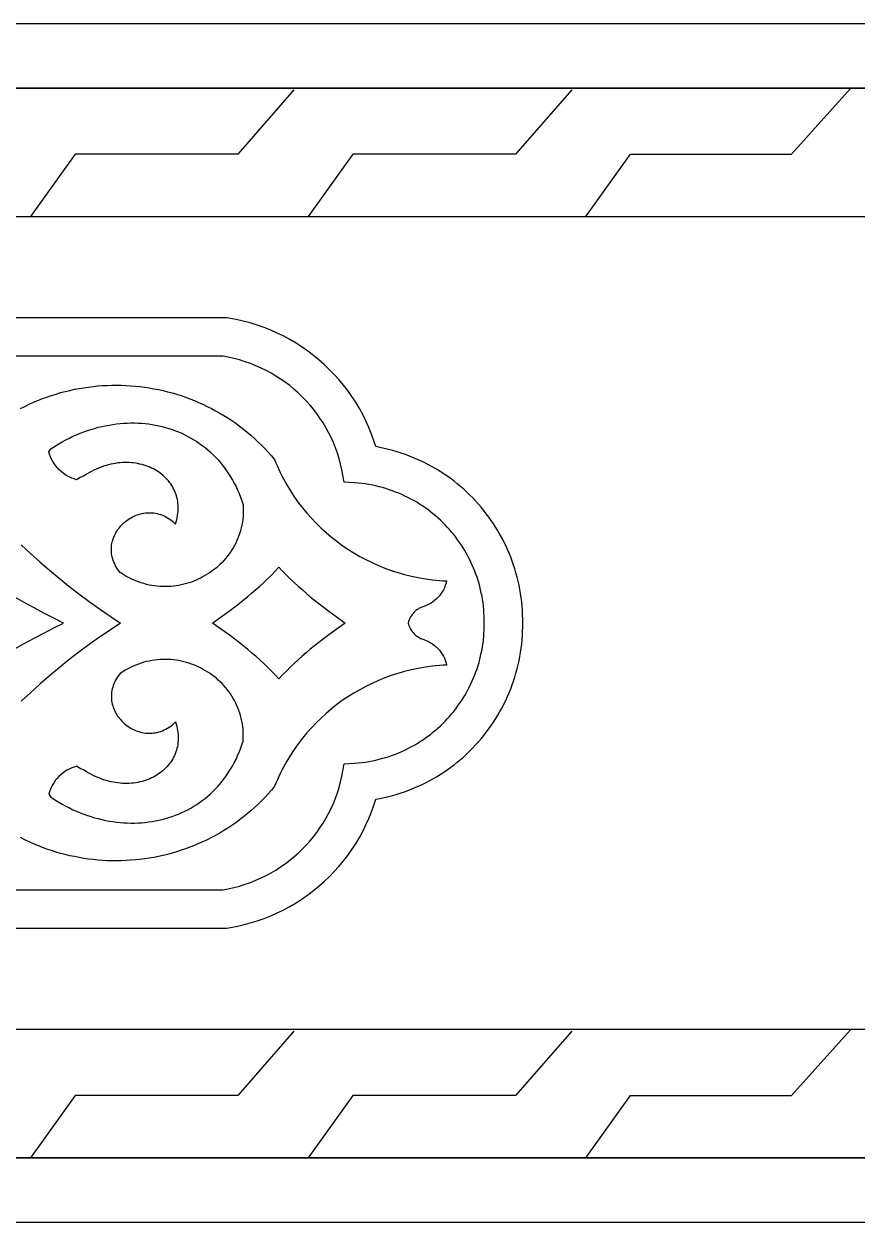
# Model space of a CAD drawing. Extents: x 2914 to 3714, y 692 to 832.
# Drawn here: x 3406 to 3503.3, y 692.2 to 832.2 of the extents above; entities that cross this region are included whole.
import ezdxf

# ---------------------------------------------------------------- set-up
doc = ezdxf.new("R2010")
doc.units = 0
doc.layers.add('LAYER_1', color=18, linetype='CONTINUOUS')

msp = doc.modelspace()

# ---------------------------------------------------------------- linework, layer by layer
at = {"layer": 'LAYER_1'}
for points in [[(2914.44, 692.21), (3714.44, 692.21), (3714.44, 832.21), (2914.44, 832.21)], [(2964.22, 699.71), (3664.22, 699.71), (3664.22, 824.71), (2964.22, 824.71)], [(3412.17, 778.95), (3411.87, 779.04), (3411.59, 779.15), (3411.31, 779.28), (3411.04, 779.42), (3410.79, 779.58), (3410.54, 779.76), (3410.31, 779.95), (3410.1, 780.15), (3409.89, 780.37), (3409.7, 780.6), (3409.53, 780.84), (3409.37, 781.1), (3409.23, 781.37), (3409.11, 781.64), (3409, 781.93), (3408.91, 782.22), (3408.99, 782.34), (3409.07, 782.45), (3409.17, 782.56), (3409.27, 782.65), (3409.68, 782.91), (3410.08, 783.16), (3410.49, 783.39), (3410.91, 783.62), (3411.32, 783.83), (3411.74, 784.03), (3412.16, 784.21), (3412.58, 784.39), (3413, 784.55), (3413.43, 784.7), (3413.85, 784.84), (3414.27, 784.96), (3414.7, 785.08), (3415.12, 785.18), (3415.55, 785.27), (3415.98, 785.35), (3416.4, 785.42), (3416.82, 785.48), (3417.25, 785.52), (3417.67, 785.56), (3418.09, 785.58), (3418.51, 785.59), (3418.93, 785.59), (3419.34, 785.57), (3419.75, 785.55), (3420.16, 785.51), (3420.57, 785.47), (3420.98, 785.41), (3421.38, 785.34), (3421.77, 785.26), (3422.17, 785.16), (3422.56, 785.06), (3422.94, 784.95), (3423.33, 784.82), (3423.7, 784.68), (3424.08, 784.54), (3424.44, 784.38), (3424.81, 784.21), (3425.16, 784.02), (3425.51, 783.83), (3425.86, 783.63), (3426.2, 783.42), (3426.53, 783.19), (3426.85, 782.96), (3427.17, 782.71), (3427.48, 782.45), (3427.79, 782.18), (3428.09, 781.91), (3428.37, 781.62), (3428.66, 781.32), (3428.93, 781.01), (3429.19, 780.69), (3429.45, 780.35), (3429.69, 780.01), (3429.93, 779.66), (3430.16, 779.3), (3430.38, 778.92), (3430.59, 778.54), (3430.79, 778.15), (3430.97, 777.74), (3431.15, 777.33), (3431.32, 776.9), (3431.47, 776.47), (3431.62, 776.02), (3431.64, 775.67), (3431.64, 775.33), (3431.63, 774.99), (3431.61, 774.65), (3431.57, 774.32), (3431.53, 773.99), (3431.47, 773.67), (3431.4, 773.35), (3431.32, 773.04), (3431.23, 772.73), (3431.12, 772.43), (3431.01, 772.14), (3430.89, 771.85), (3430.76, 771.56), (3430.61, 771.28), (3430.46, 771.01), (3430.3, 770.75), (3430.13, 770.49), (3429.95, 770.24), (3429.77, 769.99), (3429.57, 769.75), (3429.37, 769.52), (3429.16, 769.3), (3428.94, 769.08), (3428.72, 768.87), (3428.49, 768.67), (3428.25, 768.48), (3428.01, 768.29), (3427.76, 768.12), (3427.5, 767.95), (3427.24, 767.79), (3426.97, 767.63), (3426.7, 767.49), (3426.43, 767.36), (3426.15, 767.23), (3425.86, 767.11), (3425.57, 767), (3425.28, 766.91), (3424.99, 766.82), (3424.69, 766.74), (3424.39, 766.67), (3424.08, 766.61), (3423.78, 766.56), (3423.47, 766.52), (3423.16, 766.49), (3422.85, 766.47), (3422.53, 766.47), (3422.22, 766.47), (3421.9, 766.48), (3421.59, 766.51), (3421.27, 766.55), (3420.96, 766.59), (3420.64, 766.65), (3420.32, 766.72), (3420.01, 766.81), (3419.7, 766.9), (3419.39, 767.01), (3419.07, 767.13), (3418.77, 767.26), (3418.46, 767.4), (3418.16, 767.56), (3417.85, 767.73), (3417.55, 767.91), (3417.26, 768.11), (3417.1, 768.3), (3416.96, 768.5), (3416.83, 768.7), (3416.72, 768.9), (3416.62, 769.11), (3416.53, 769.31), (3416.45, 769.51), (3416.38, 769.71), (3416.33, 769.92), (3416.29, 770.12), (3416.26, 770.32), (3416.24, 770.52), (3416.23, 770.72), (3416.23, 770.92), (3416.24, 771.11), (3416.26, 771.31), (3416.29, 771.5), (3416.33, 771.69), (3416.38, 771.87), (3416.44, 772.06), (3416.51, 772.24), (3416.58, 772.42), (3416.67, 772.59), (3416.76, 772.76), (3416.86, 772.93), (3416.96, 773.09), (3417.08, 773.25), (3417.2, 773.4), (3417.32, 773.55), (3417.46, 773.69), (3417.59, 773.83), (3417.74, 773.96), (3417.89, 774.08), (3418.04, 774.2), (3418.2, 774.32), (3418.37, 774.42), (3418.53, 774.52), (3418.71, 774.62), (3418.88, 774.7), (3419.06, 774.78), (3419.24, 774.85), (3419.43, 774.91), (3419.62, 774.96), (3419.81, 775.01), (3420, 775.05), (3420.2, 775.07), (3420.39, 775.09), (3420.59, 775.1), (3420.79, 775.1), (3420.99, 775.09), (3421.19, 775.07), (3421.39, 775.04), (3421.59, 775), (3421.79, 774.94), (3421.99, 774.88), (3422.19, 774.8), (3422.38, 774.72), (3422.58, 774.62), (3422.78, 774.51), (3422.97, 774.39), (3423.16, 774.25), (3423.35, 774.1), (3423.53, 773.94), (3423.72, 773.77), (3423.8, 774.02), (3423.86, 774.27), (3423.92, 774.52), (3423.97, 774.77), (3424, 775.02), (3424.02, 775.26), (3424.03, 775.5), (3424.04, 775.73), (3424.03, 775.96), (3424.01, 776.19), (3423.98, 776.42), (3423.94, 776.64), (3423.89, 776.86), (3423.83, 777.08), (3423.76, 777.29), (3423.68, 777.49), (3423.59, 777.7), (3423.5, 777.89), (3423.39, 778.09), (3423.28, 778.27), (3423.16, 778.46), (3423.03, 778.64), (3422.89, 778.81), (3422.75, 778.98), (3422.6, 779.14), (3422.44, 779.29), (3422.27, 779.44), (3422.1, 779.59), (3421.92, 779.73), (3421.74, 779.86), (3421.54, 779.98), (3421.35, 780.1), (3421.14, 780.21), (3420.93, 780.32), (3420.72, 780.41), (3420.5, 780.5), (3420.28, 780.59), (3420.05, 780.66), (3419.81, 780.73), (3419.57, 780.79), (3419.33, 780.84), (3419.08, 780.88), (3418.83, 780.91), (3418.58, 780.94), (3418.32, 780.96), (3418.06, 780.97), (3417.8, 780.96), (3417.53, 780.95), (3417.26, 780.94), (3416.99, 780.91), (3416.72, 780.87), (3416.44, 780.82), (3416.16, 780.76), (3415.88, 780.69), (3415.6, 780.62), (3415.32, 780.53), (3415.04, 780.43), (3414.75, 780.32), (3414.47, 780.2), (3414.18, 780.06), (3413.9, 779.92), (3413.61, 779.77), (3413.33, 779.6), (3413.04, 779.42), (3412.6, 779.2)], [(3428.06, 762.21), (3429.11, 762.96), (3430.14, 763.72), (3431.15, 764.49), (3431.64, 764.89), (3432.13, 765.29), (3432.61, 765.69), (3433.09, 766.11), (3433.56, 766.53), (3434.02, 766.95), (3434.47, 767.38), (3434.92, 767.82), (3435.37, 768.27), (3435.8, 768.73), (3436.23, 768.27), (3436.68, 767.82), (3437.12, 767.38), (3437.58, 766.95), (3438.04, 766.53), (3438.51, 766.11), (3438.99, 765.69), (3439.47, 765.29), (3439.96, 764.89), (3440.45, 764.49), (3441.46, 763.72), (3442.49, 762.96), (3443.54, 762.21), (3442.49, 761.47), (3441.46, 760.71), (3440.45, 759.93), (3439.96, 759.54), (3439.47, 759.14), (3438.99, 758.73), (3438.51, 758.32), (3438.04, 757.9), (3437.58, 757.48), (3437.12, 757.04), (3436.68, 756.6), (3436.23, 756.16), (3435.8, 755.7), (3435.37, 756.16), (3434.92, 756.6), (3434.47, 757.04), (3434.02, 757.48), (3433.56, 757.9), (3433.09, 758.32), (3432.61, 758.73), (3432.13, 759.14), (3431.64, 759.54), (3431.15, 759.93), (3430.14, 760.71), (3429.11, 761.47)], [(3412.17, 745.48), (3411.87, 745.38), (3411.59, 745.28), (3411.31, 745.15), (3411.04, 745.01), (3410.79, 744.85), (3410.54, 744.67), (3410.31, 744.48), (3410.1, 744.27), (3409.89, 744.06), (3409.7, 743.83), (3409.53, 743.58), (3409.37, 743.33), (3409.23, 743.06), (3409.11, 742.79), (3409, 742.5), (3408.91, 742.21), (3408.99, 742.09), (3409.07, 741.97), (3409.17, 741.87), (3409.27, 741.77), (3409.68, 741.51), (3410.08, 741.27), (3410.49, 741.03), (3410.91, 740.81), (3411.32, 740.6), (3411.74, 740.4), (3412.16, 740.21), (3412.58, 740.04), (3413, 739.88), (3413.43, 739.73), (3413.85, 739.59), (3414.27, 739.46), (3414.7, 739.35), (3415.12, 739.24), (3415.55, 739.15), (3415.98, 739.07), (3416.4, 739), (3416.82, 738.95), (3417.25, 738.9), (3417.67, 738.87), (3418.09, 738.85), (3418.51, 738.84), (3418.93, 738.84), (3419.34, 738.85), (3419.75, 738.88), (3420.16, 738.91), (3420.57, 738.96), (3420.98, 739.02), (3421.38, 739.09), (3421.77, 739.17), (3422.17, 739.26), (3422.56, 739.37), (3422.94, 739.48), (3423.33, 739.61), (3423.7, 739.74), (3424.08, 739.89), (3424.44, 740.05), (3424.81, 740.22), (3425.16, 740.4), (3425.51, 740.59), (3425.86, 740.8), (3426.2, 741.01), (3426.53, 741.24), (3426.85, 741.47), (3427.17, 741.72), (3427.48, 741.97), (3427.79, 742.24), (3428.09, 742.52), (3428.37, 742.81), (3428.66, 743.11), (3428.93, 743.42), (3429.19, 743.74), (3429.45, 744.07), (3429.69, 744.41), (3429.93, 744.77), (3430.16, 745.13), (3430.38, 745.5), (3430.59, 745.89), (3430.79, 746.28), (3430.97, 746.69), (3431.15, 747.1), (3431.32, 747.52), (3431.47, 747.96), (3431.62, 748.41), (3431.64, 748.75), (3431.64, 749.1), (3431.63, 749.44), (3431.61, 749.78), (3431.57, 750.11), (3431.53, 750.44), (3431.47, 750.76), (3431.4, 751.08), (3431.32, 751.39), (3431.23, 751.69), (3431.12, 752), (3431.01, 752.29), (3430.89, 752.58), (3430.76, 752.86), (3430.61, 753.14), (3430.46, 753.41), (3430.3, 753.68), (3430.13, 753.94), (3429.95, 754.19), (3429.77, 754.43), (3429.57, 754.67), (3429.37, 754.9), (3429.16, 755.13), (3428.94, 755.34), (3428.72, 755.55), (3428.49, 755.75), (3428.25, 755.95), (3428.01, 756.13), (3427.76, 756.31), (3427.5, 756.48), (3427.24, 756.64), (3426.97, 756.79), (3426.7, 756.94), (3426.43, 757.07), (3426.15, 757.2), (3425.86, 757.31), (3425.57, 757.42), (3425.28, 757.52), (3424.99, 757.61), (3424.69, 757.69), (3424.39, 757.76), (3424.08, 757.82), (3423.78, 757.87), (3423.47, 757.91), (3423.16, 757.93), (3422.85, 757.95), (3422.53, 757.96), (3422.22, 757.96), (3421.9, 757.94), (3421.59, 757.92), (3421.27, 757.88), (3420.96, 757.83), (3420.64, 757.77), (3420.32, 757.7), (3420.01, 757.62), (3419.7, 757.53), (3419.39, 757.42), (3419.07, 757.3), (3418.77, 757.17), (3418.46, 757.02), (3418.16, 756.87), (3417.85, 756.7), (3417.55, 756.52), (3417.26, 756.32), (3417.1, 756.12), (3416.96, 755.92), (3416.83, 755.72), (3416.72, 755.52), (3416.62, 755.32), (3416.53, 755.12), (3416.45, 754.91), (3416.38, 754.71), (3416.33, 754.51), (3416.29, 754.31), (3416.26, 754.11), (3416.24, 753.91), (3416.23, 753.71), (3416.23, 753.51), (3416.24, 753.32), (3416.26, 753.12), (3416.29, 752.93), (3416.33, 752.74), (3416.38, 752.55), (3416.44, 752.37), (3416.51, 752.19), (3416.58, 752.01), (3416.67, 751.84), (3416.76, 751.67), (3416.86, 751.5), (3416.96, 751.34), (3417.08, 751.18), (3417.2, 751.03), (3417.32, 750.88), (3417.46, 750.74), (3417.59, 750.6), (3417.74, 750.47), (3417.89, 750.34), (3418.04, 750.22), (3418.2, 750.11), (3418.37, 750), (3418.53, 749.9), (3418.71, 749.81), (3418.88, 749.73), (3419.06, 749.65), (3419.24, 749.58), (3419.43, 749.52), (3419.62, 749.46), (3419.81, 749.42), (3420, 749.38), (3420.2, 749.35), (3420.39, 749.33), (3420.59, 749.33), (3420.79, 749.33), (3420.99, 749.34), (3421.19, 749.36), (3421.39, 749.39), (3421.59, 749.43), (3421.79, 749.48), (3421.99, 749.55), (3422.19, 749.62), (3422.38, 749.71), (3422.58, 749.81), (3422.78, 749.92), (3422.97, 750.04), (3423.16, 750.17), (3423.35, 750.32), (3423.53, 750.48), (3423.72, 750.66), (3423.8, 750.4), (3423.86, 750.15), (3423.92, 749.9), (3423.97, 749.66), (3424, 749.41), (3424.02, 749.17), (3424.03, 748.93), (3424.04, 748.69), (3424.03, 748.46), (3424.01, 748.23), (3423.98, 748.01), (3423.94, 747.78), (3423.89, 747.57), (3423.83, 747.35), (3423.76, 747.14), (3423.68, 746.93), (3423.59, 746.73), (3423.5, 746.53), (3423.39, 746.34), (3423.28, 746.15), (3423.16, 745.97), (3423.03, 745.79), (3422.89, 745.62), (3422.75, 745.45), (3422.6, 745.29), (3422.44, 745.13), (3422.27, 744.98), (3422.1, 744.84), (3421.92, 744.7), (3421.74, 744.57), (3421.54, 744.44), (3421.35, 744.33), (3421.14, 744.21), (3420.93, 744.11), (3420.72, 744.01), (3420.5, 743.92), (3420.28, 743.84), (3420.05, 743.77), (3419.81, 743.7), (3419.57, 743.64), (3419.33, 743.59), (3419.08, 743.55), (3418.83, 743.51), (3418.58, 743.49), (3418.32, 743.47), (3418.06, 743.46), (3417.8, 743.46), (3417.53, 743.47), (3417.26, 743.49), (3416.99, 743.52), (3416.72, 743.56), (3416.44, 743.61), (3416.16, 743.66), (3415.88, 743.73), (3415.6, 743.81), (3415.32, 743.9), (3415.04, 744), (3414.75, 744.11), (3414.47, 744.23), (3414.18, 744.36), (3413.9, 744.51), (3413.61, 744.66), (3413.33, 744.83), (3413.04, 745), (3412.6, 745.23)]]:
    msp.add_lwpolyline(points, close=True, dxfattribs=at)
for points in [[(2964.22, 824.71), (3314.22, 824.71), (3664.22, 824.71)], [(3471.64, 809.71), (3476.87, 817), (3477.5, 817), (3495.7, 817), (3502.59, 824.69)], [(3437.33, 824.28), (3437.55, 824.5), (3430.99, 817), (3411.99, 817), (3406.77, 809.71)], [(3469.79, 824.28), (3470.01, 824.5), (3463.45, 817), (3444.45, 817), (3439.22, 809.71)], [(2964.22, 809.71), (3314.22, 809.71), (3664.22, 809.71)], [(3316.72, 726.54), (3429.7, 726.54), (3430.8, 726.75), (3431.63, 726.94), (3432.46, 727.16), (3433.27, 727.41), (3434.06, 727.69), (3434.84, 728), (3435.61, 728.34), (3436.36, 728.71), (3437.09, 729.1), (3437.81, 729.52), (3438.5, 729.97), (3439.18, 730.44), (3439.84, 730.94), (3440.48, 731.46), (3441.09, 732), (3441.69, 732.57), (3442.26, 733.16), (3442.82, 733.77), (3443.34, 734.41), (3443.85, 735.06), (3444.32, 735.73), (3444.78, 736.42), (3445.2, 737.13), (3445.6, 737.86), (3445.97, 738.61), (3446.31, 739.37), (3446.62, 740.15), (3446.91, 740.94), (3447.12, 741.61), (3447.6, 741.7), (3448.11, 741.81), (3448.62, 741.93), (3449.12, 742.06), (3449.62, 742.21), (3450.1, 742.36), (3450.59, 742.53), (3451.06, 742.71), (3451.54, 742.9), (3452, 743.1), (3452.46, 743.31), (3452.91, 743.53), (3453.35, 743.76), (3453.79, 744), (3454.22, 744.25), (3454.64, 744.51), (3455.06, 744.78), (3455.47, 745.06), (3455.87, 745.35), (3456.26, 745.65), (3456.64, 745.95), (3457.02, 746.27), (3457.39, 746.59), (3457.75, 746.92), (3458.1, 747.26), (3458.44, 747.61), (3458.78, 747.96), (3459.11, 748.32), (3459.42, 748.69), (3459.73, 749.07), (3460.03, 749.45), (3460.32, 749.84), (3460.6, 750.23), (3460.87, 750.64), (3461.14, 751.04), (3461.39, 751.46), (3461.63, 751.88), (3461.87, 752.31), (3462.09, 752.74), (3462.3, 753.17), (3462.51, 753.62), (3462.7, 754.06), (3462.88, 754.52), (3463.05, 754.97), (3463.21, 755.43), (3463.36, 755.9), (3463.5, 756.37), (3463.63, 756.84), (3463.75, 757.32), (3463.86, 757.8), (3463.95, 758.29), (3464.04, 758.77), (3464.11, 759.26), (3464.17, 759.76), (3464.21, 760.25), (3464.25, 760.75), (3464.27, 761.25), (3464.29, 761.76), (3464.29, 762.21), (3464.29, 762.67), (3464.27, 763.17), (3464.25, 763.67), (3464.21, 764.17), (3464.17, 764.67), (3464.11, 765.16), (3464.04, 765.65), (3463.95, 766.14), (3463.86, 766.63), (3463.75, 767.11), (3463.63, 767.58), (3463.5, 768.06), (3463.36, 768.53), (3463.21, 768.99), (3463.05, 769.45), (3462.88, 769.91), (3462.7, 770.36), (3462.51, 770.81), (3462.3, 771.25), (3462.09, 771.69), (3461.87, 772.12), (3461.63, 772.55), (3461.39, 772.97), (3461.14, 773.38), (3460.87, 773.79), (3460.6, 774.19), (3460.32, 774.59), (3460.03, 774.98), (3459.73, 775.36), (3459.42, 775.74), (3459.11, 776.11), (3458.78, 776.47), (3458.44, 776.82), (3458.1, 777.17), (3457.75, 777.51), (3457.39, 777.84), (3457.02, 778.16), (3456.64, 778.47), (3456.26, 778.78), (3455.87, 779.08), (3455.47, 779.37), (3455.06, 779.64), (3454.64, 779.91), (3454.22, 780.17), (3453.79, 780.43), (3453.35, 780.67), (3452.91, 780.9), (3452.46, 781.12), (3452, 781.33), (3451.54, 781.53), (3451.06, 781.72), (3450.59, 781.9), (3450.1, 782.06), (3449.62, 782.22), (3449.12, 782.36), (3448.62, 782.5), (3448.11, 782.62), (3447.6, 782.73), (3447.12, 782.82), (3446.91, 783.49), (3446.62, 784.28), (3446.31, 785.06), (3445.97, 785.82), (3445.6, 786.56), (3445.2, 787.29), (3444.78, 788), (3444.32, 788.69), (3443.85, 789.37), (3443.34, 790.02), (3442.82, 790.65), (3442.26, 791.26), (3441.69, 791.85), (3441.09, 792.42), (3440.48, 792.97), (3439.84, 793.49), (3439.18, 793.99), (3438.5, 794.46), (3437.81, 794.91), (3437.09, 795.33), (3436.36, 795.72), (3435.61, 796.09), (3434.84, 796.43), (3434.06, 796.74), (3433.27, 797.02), (3432.46, 797.27), (3431.63, 797.49), (3430.8, 797.68), (3429.7, 797.89), (3316.72, 797.88)], [(3316.72, 731.04), (3429.29, 731.04), (3429.89, 731.15), (3430.55, 731.3), (3431.21, 731.48), (3431.85, 731.68), (3432.48, 731.9), (3433.1, 732.15), (3433.71, 732.42), (3434.3, 732.71), (3434.88, 733.02), (3435.45, 733.35), (3436, 733.71), (3436.54, 734.08), (3437.06, 734.48), (3437.56, 734.89), (3438.05, 735.32), (3438.52, 735.77), (3438.98, 736.24), (3439.41, 736.72), (3439.83, 737.22), (3440.23, 737.74), (3440.6, 738.27), (3440.96, 738.81), (3441.3, 739.37), (3441.61, 739.94), (3441.9, 740.53), (3442.17, 741.13), (3442.42, 741.74), (3442.64, 742.36), (3442.84, 743), (3443.01, 743.64), (3443.16, 744.3), (3443.42, 745.75), (3444.64, 745.83), (3445.07, 745.87), (3445.49, 745.91), (3445.9, 745.97), (3446.31, 746.04), (3446.72, 746.11), (3447.12, 746.2), (3447.52, 746.29), (3447.91, 746.4), (3448.3, 746.51), (3448.69, 746.63), (3449.06, 746.76), (3449.44, 746.9), (3449.81, 747.05), (3450.17, 747.21), (3450.53, 747.37), (3450.88, 747.55), (3451.23, 747.73), (3451.57, 747.91), (3451.91, 748.11), (3452.24, 748.31), (3452.56, 748.53), (3452.88, 748.74), (3453.19, 748.97), (3453.5, 749.2), (3453.8, 749.44), (3454.1, 749.69), (3454.38, 749.94), (3454.67, 750.2), (3454.94, 750.46), (3455.21, 750.74), (3455.47, 751.01), (3455.73, 751.3), (3455.98, 751.59), (3456.22, 751.88), (3456.46, 752.18), (3456.68, 752.49), (3456.9, 752.8), (3457.12, 753.11), (3457.32, 753.43), (3457.52, 753.76), (3457.71, 754.09), (3457.89, 754.42), (3458.07, 754.76), (3458.24, 755.1), (3458.39, 755.45), (3458.55, 755.8), (3458.69, 756.15), (3458.82, 756.51), (3458.95, 756.87), (3459.07, 757.23), (3459.18, 757.6), (3459.28, 757.97), (3459.37, 758.34), (3459.45, 758.72), (3459.53, 759.1), (3459.59, 759.48), (3459.65, 759.86), (3459.69, 760.25), (3459.73, 760.63), (3459.76, 761.02), (3459.78, 761.41), (3459.79, 761.81), (3459.79, 762.21), (3459.79, 762.62), (3459.78, 763.01), (3459.76, 763.4), (3459.73, 763.79), (3459.69, 764.18), (3459.65, 764.57), (3459.59, 764.95), (3459.53, 765.33), (3459.45, 765.71), (3459.37, 766.08), (3459.28, 766.46), (3459.18, 766.83), (3459.07, 767.19), (3458.95, 767.56), (3458.82, 767.92), (3458.69, 768.28), (3458.55, 768.63), (3458.39, 768.98), (3458.24, 769.33), (3458.07, 769.67), (3457.89, 770.01), (3457.71, 770.34), (3457.52, 770.67), (3457.32, 770.99), (3457.12, 771.32), (3456.9, 771.63), (3456.68, 771.94), (3456.46, 772.25), (3456.22, 772.55), (3455.98, 772.84), (3455.73, 773.13), (3455.47, 773.41), (3455.21, 773.69), (3454.94, 773.96), (3454.67, 774.23), (3454.38, 774.49), (3454.1, 774.74), (3453.8, 774.98), (3453.5, 775.22), (3453.19, 775.46), (3452.88, 775.68), (3452.56, 775.9), (3452.24, 776.11), (3451.91, 776.32), (3451.57, 776.51), (3451.23, 776.7), (3450.88, 776.88), (3450.53, 777.05), (3450.17, 777.22), (3449.81, 777.37), (3449.44, 777.52), (3449.06, 777.66), (3448.69, 777.79), (3448.3, 777.92), (3447.91, 778.03), (3447.52, 778.13), (3447.12, 778.23), (3446.72, 778.31), (3446.31, 778.39), (3445.9, 778.46), (3445.49, 778.51), (3445.07, 778.56), (3444.64, 778.6), (3443.42, 778.67), (3443.16, 780.13), (3443.01, 780.78), (3442.84, 781.43), (3442.64, 782.06), (3442.42, 782.68), (3442.17, 783.3), (3441.9, 783.9), (3441.61, 784.48), (3441.3, 785.06), (3440.96, 785.61), (3440.6, 786.16), (3440.23, 786.69), (3439.83, 787.21), (3439.41, 787.71), (3438.98, 788.19), (3438.52, 788.66), (3438.05, 789.11), (3437.56, 789.54), (3437.06, 789.95), (3436.54, 790.34), (3436, 790.72), (3435.45, 791.07), (3434.88, 791.41), (3434.3, 791.72), (3433.71, 792.01), (3433.1, 792.28), (3432.48, 792.52), (3431.85, 792.75), (3431.21, 792.95), (3430.55, 793.12), (3429.89, 793.27), (3429.29, 793.39), (3316.72, 793.38)], [(3405.6, 787.27), (3406.1, 787.53), (3406.62, 787.77), (3407.13, 788.01), (3407.65, 788.23), (3408.18, 788.43), (3408.7, 788.62), (3409.23, 788.81), (3409.77, 788.97), (3410.3, 789.13), (3410.84, 789.27), (3411.38, 789.4), (3411.92, 789.52), (3412.46, 789.62), (3413.01, 789.71), (3413.55, 789.79), (3414.1, 789.86), (3414.65, 789.91), (3415.2, 789.95), (3415.74, 789.98), (3416.29, 790), (3416.84, 790), (3417.39, 789.99), (3417.94, 789.97), (3418.48, 789.94), (3419.03, 789.9), (3419.57, 789.84), (3420.12, 789.77), (3420.66, 789.69), (3421.2, 789.59), (3421.73, 789.49), (3422.27, 789.37), (3422.8, 789.24), (3423.33, 789.1), (3423.85, 788.94), (3424.37, 788.78), (3424.89, 788.6), (3425.41, 788.41), (3425.92, 788.21), (3426.42, 787.99), (3426.93, 787.77), (3427.42, 787.53), (3427.92, 787.28), (3428.4, 787.02), (3428.88, 786.75), (3429.36, 786.47), (3429.83, 786.17), (3430.29, 785.87), (3430.75, 785.55), (3431.2, 785.22), (3431.65, 784.88), (3432.08, 784.52), (3432.51, 784.16), (3432.94, 783.78), (3433.35, 783.4), (3433.76, 783), (3434.16, 782.59), (3434.55, 782.17), (3434.93, 781.74), (3435.3, 781.3), (3435.46, 780.91), (3435.62, 780.53), (3435.79, 780.16), (3435.96, 779.79), (3436.15, 779.42), (3436.33, 779.06), (3436.53, 778.7), (3436.73, 778.35), (3437.15, 777.65), (3437.59, 776.97), (3438.06, 776.31), (3438.55, 775.67), (3439.06, 775.05), (3439.6, 774.45), (3440.15, 773.87), (3440.72, 773.31), (3441.32, 772.77), (3441.93, 772.25), (3442.56, 771.76), (3443.21, 771.28), (3443.87, 770.83), (3444.55, 770.4), (3445.25, 770), (3445.96, 769.62), (3446.68, 769.27), (3447.42, 768.94), (3448.17, 768.63), (3448.93, 768.36), (3449.71, 768.1), (3450.49, 767.88), (3451.29, 767.68), (3452.09, 767.52), (3452.91, 767.37), (3453.73, 767.26), (3454.15, 767.22), (3454.56, 767.18), (3454.98, 767.15), (3455.4, 767.13), (3455.33, 766.86), (3455.24, 766.59), (3455.14, 766.33), (3455.02, 766.08), (3454.88, 765.85), (3454.73, 765.62), (3454.56, 765.4), (3454.38, 765.2), (3454.18, 765.01), (3453.97, 764.83), (3453.75, 764.66), (3453.52, 764.51), (3453.27, 764.38), (3453.02, 764.26), (3452.75, 764.16), (3452.48, 764.07), (3452.33, 764), (3452.19, 763.93), (3452.06, 763.84), (3451.93, 763.75), (3451.8, 763.66), (3451.68, 763.55), (3451.57, 763.44), (3451.47, 763.32), (3451.37, 763.2), (3451.28, 763.07), (3451.19, 762.94), (3451.12, 762.8), (3451.05, 762.66), (3450.99, 762.52), (3450.94, 762.37), (3450.9, 762.21), (3450.94, 762.06), (3450.99, 761.91), (3451.05, 761.76), (3451.12, 761.62), (3451.19, 761.48), (3451.28, 761.35), (3451.37, 761.22), (3451.47, 761.1), (3451.57, 760.98), (3451.68, 760.87), (3451.8, 760.77), (3451.93, 760.67), (3452.06, 760.58), (3452.19, 760.5), (3452.33, 760.42), (3452.48, 760.35), (3452.75, 760.27), (3453.02, 760.17), (3453.27, 760.05), (3453.52, 759.91), (3453.75, 759.76), (3453.97, 759.6), (3454.18, 759.42), (3454.38, 759.22), (3454.56, 759.02), (3454.73, 758.8), (3454.88, 758.58), (3455.02, 758.34), (3455.14, 758.09), (3455.24, 757.83), (3455.33, 757.57), (3455.4, 757.29), (3454.98, 757.27), (3454.56, 757.24), (3454.15, 757.2), (3453.73, 757.16), (3452.91, 757.05), (3452.09, 756.91), (3451.29, 756.74), (3450.49, 756.54), (3449.71, 756.32), (3448.93, 756.07), (3448.17, 755.79), (3447.42, 755.48), (3446.68, 755.16), (3445.96, 754.8), (3445.25, 754.42), (3444.55, 754.02), (3443.87, 753.59), (3443.21, 753.14), (3442.56, 752.67), (3441.93, 752.17), (3441.32, 751.65), (3440.72, 751.11), (3440.15, 750.55), (3439.6, 749.97), (3439.06, 749.37), (3438.55, 748.75), (3438.06, 748.11), (3437.59, 747.45), (3437.15, 746.77), (3436.73, 746.08), (3436.53, 745.72), (3436.33, 745.36), (3436.15, 745), (3435.96, 744.63), (3435.79, 744.26), (3435.62, 743.89), (3435.46, 743.51), (3435.3, 743.13), (3434.93, 742.68), (3434.55, 742.25), (3434.16, 741.83), (3433.76, 741.42), (3433.35, 741.02), (3432.94, 740.64), (3432.51, 740.26), (3432.08, 739.9), (3431.65, 739.55), (3431.2, 739.2), (3430.75, 738.87), (3430.29, 738.56), (3429.83, 738.25), (3429.36, 737.95), (3428.88, 737.67), (3428.4, 737.4), (3427.92, 737.14), (3427.42, 736.89), (3426.93, 736.65), (3426.42, 736.43), (3425.92, 736.21), (3425.41, 736.01), (3424.89, 735.82), (3424.37, 735.65), (3423.85, 735.48), (3423.33, 735.33), (3422.8, 735.18), (3422.27, 735.05), (3421.73, 734.94), (3421.2, 734.83), (3420.66, 734.74), (3420.12, 734.65), (3419.57, 734.58), (3419.03, 734.53), (3418.48, 734.48), (3417.94, 734.45), (3417.39, 734.43), (3416.84, 734.42), (3416.29, 734.42), (3415.74, 734.44), (3415.2, 734.47), (3414.65, 734.51), (3414.1, 734.57), (3413.55, 734.63), (3413.01, 734.71), (3412.46, 734.8), (3411.92, 734.91), (3411.38, 735.02), (3410.84, 735.15), (3410.3, 735.29), (3409.77, 735.45), (3409.23, 735.62), (3408.7, 735.8), (3408.18, 735.99), (3407.65, 736.2), (3407.13, 736.42), (3406.62, 736.65), (3406.1, 736.89), (3405.6, 737.15)], [(3405.7, 771.36), (3406.77, 770.35), (3407.87, 769.37), (3408.98, 768.4), (3410.11, 767.45), (3411.27, 766.53), (3412.44, 765.62), (3413.63, 764.74), (3414.84, 763.88), (3416.07, 763.03), (3417.31, 762.21), (3416.07, 761.39), (3414.84, 760.55), (3413.63, 759.69), (3412.44, 758.8), (3411.27, 757.9), (3410.11, 756.97), (3408.98, 756.03), (3407.87, 755.06), (3406.77, 754.07), (3405.7, 753.07)], [(3404.93, 759.2), (3406.05, 759.83), (3407.19, 760.44), (3408.34, 761.04), (3409.49, 761.63), (3410.65, 762.21), (3409.49, 762.79), (3408.34, 763.38), (3407.19, 763.98), (3406.05, 764.6), (3404.93, 765.22)], [(3664.22, 714.71), (3314.22, 714.71), (2964.22, 714.71)], [(3437.33, 714.28), (3437.55, 714.5), (3430.99, 707), (3411.99, 707), (3406.77, 699.71)], [(3469.79, 714.28), (3470.01, 714.5), (3463.45, 707), (3444.45, 707), (3439.22, 699.71)], [(3471.64, 699.71), (3476.87, 707), (3477.5, 707), (3495.7, 707), (3502.59, 714.69)], [(3664.22, 699.71), (3314.22, 699.71), (2964.22, 699.71)]]:
    msp.add_lwpolyline(points, dxfattribs=at)

doc.saveas('drawing.dxf')
